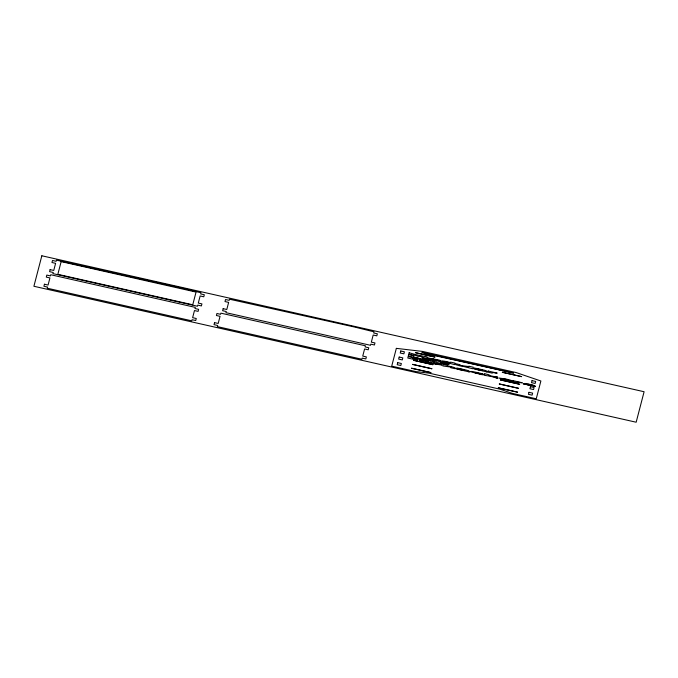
<?xml version="1.0" encoding="UTF-8"?>
<svg xmlns="http://www.w3.org/2000/svg" width="678" height="678" viewBox="0 0 678 678"><rect width="100%" height="100%" fill="white"/><g stroke="black" fill="none" stroke-linecap="round" stroke-linejoin="round"><path stroke-width="1.02" d="M456.006 368.637L460.159 369.883A8.636 0.915 12.7 0 0 462.938 370.476A6.28 0.67 12.7 0 0 464.659 370.73M422.64 360.916L420.614 360.12A6.763 0.72 12.7 0 0 419.462 359.823A4.06 0.432 12.7 0 0 421.216 360.111L422.14 360.052L408.173 356.526L407.783 358.035L416.529 360.01M434.632 361.755L434.717 361.179L433.623 360.696A4.526 0.483 12.7 0 0 431.632 360.162A20.399 2.17 12.7 0 0 428.937 359.526L428.454 359.416A11.195 1.186 12.7 0 0 424.428 358.569A4.017 0.424 12.7 0 0 422.292 358.382M450.506 363.535L454.565 364.62L454.963 363.103L450.565 362.111L450.429 362.637A4.619 0.492 12.7 0 0 448.039 361.967L447.548 361.849A6.933 0.737 12.7 0 0 446.76 361.671L445.988 361.501A4.856 0.517 12.7 0 0 443.412 361.069A4.424 0.475 12.7 0 0 442.429 361.001L441.954 361.103M450.912 367.137L450.76 367.739L455.15 368.73L455.116 367.781L451.718 366.764A6.102 0.644 12.7 0 0 447.429 365.967L447.633 365.434L443.243 364.442L442.844 365.951L450.895 367.086M459.87 365.289L460.031 364.679L455.633 363.688L455.667 364.637L459.074 365.654A6.153 0.653 12.7 0 0 463.71 366.51M463.599 366.467L467.65 367.569L467.939 366.467L459.913 365.366M468.786 371.561L468.913 371.078M486.567 371.595L486.66 371.036L485.55 370.535M456.014 368.603L462.32 369.646M444.463 363.662A6.212 0.661 12.7 0 0 444.48 363.628L440.539 362.849A5.043 0.534 12.7 0 1 440.48 362.73L444.488 363.611M422.614 360.976L420.377 360.806A4.288 0.458 12.7 0 1 419.453 360.628L419.309 360.603M430.377 360.577L426.301 359.806L426.801 359.789A7.051 0.746 12.7 0 1 428.437 360.103L429.437 360.298M482.287 370.425L478.236 369.646L478.736 369.629A7.051 0.746 12.7 0 1 480.371 369.942L481.431 370.154M417.182 359.077L416.309 358.976A4.407 0.466 12.7 0 1 415.139 358.73L413.08 357.959L415.25 358.45A4.992 0.534 12.7 0 1 416.114 358.654L417.224 359.009M460.455 369.552L460.964 369.603A7.051 0.746 12.7 0 1 462.591 369.908L463.405 370.069M481.422 374.57L470.252 371.637L470.913 371.417A5.526 0.585 12.7 0 1 473.947 371.841A11.119 1.178 12.7 0 1 477.77 372.663L481.016 373.459A4.56 0.483 12.7 0 1 481.575 373.62A5.093 0.542 12.7 0 1 483.38 374.324L474.651 372.527A5.534 0.585 12.7 0 0 474.625 372.578L483.541 374.731A5.729 0.61 12.7 0 1 481.439 374.578M482.397 370.12L474.312 368.239M464.269 370.239L460.455 369.62M481.202 369.9L480.507 369.756M480.041 369.663L473.786 368.646L477.939 369.917A8.636 0.915 12.7 0 0 480.719 370.502A6.28 0.67 12.7 0 0 482.439 370.764M428.225 359.849L421.877 358.781L426.004 360.077A8.636 0.915 12.7 0 0 428.784 360.662M529.094 384.468L527.67 384.265L528.247 384.443A11.195 1.186 12.7 0 0 529.315 384.706L529.671 384.79M487.067 371.959L482.694 370.925M469.295 371.925L464.896 370.883M529.179 384.485C544.239 388.341 524.721 382.417 524.052 383.638M422.377 358.399L430.428 360.221M529.933 384.85L531.755 385.29M527.094 384.494L530.179 385.248A11.28 1.195 12.7 0 1 530.721 385.384L531.289 385.613L523.077 383.748L535.289 386.494L534.874 386.172M430.759 361.086L435.14 362.111A5.483 0.585 12.7 0 1 434.691 361.899M464.583 370.027L456.531 368.213A4.017 0.424 12.7 0 1 458.548 368.366M468.896 371.019L467.778 370.51A4.526 0.483 12.7 0 0 465.786 369.968A20.399 2.17 12.7 0 0 463.091 369.341L462.608 369.23A11.195 1.186 12.7 0 0 458.582 368.383M441.937 361.255L444.471 362.306A5.39 0.576 12.7 0 0 448.828 363.289M474.227 368.222A4.017 0.424 12.7 0 1 476.329 368.4M476.363 368.408A11.195 1.186 12.7 0 1 480.371 369.264L480.872 369.366A20.399 2.17 12.7 0 1 483.567 369.993A4.526 0.483 12.7 0 1 485.567 370.544M486.999 371.942A5.483 0.585 12.7 0 1 486.626 371.739M450.48 363.527A5.797 0.619 12.7 0 1 448.878 363.315M430.505 360.925A6.28 0.67 12.7 0 1 428.784 360.662M527.103 384.485A5.814 0.619 12.7 0 1 523.925 383.629M531.747 385.299A5.551 0.593 12.7 0 1 534.984 386.18M469.227 371.917A5.483 0.585 12.7 0 1 468.845 371.714M427.75 357.984L427.801 358.103A4.865 0.517 12.7 0 0 428.674 358.535L429.776 358.899A6.322 0.67 12.7 0 0 431.733 359.45L441.039 360.95A4.992 0.534 12.7 0 0 439.725 360.281A5.314 0.568 12.7 0 0 438.751 359.976L427.784 357.942M428.827 362.213L428.877 362.323A4.865 0.517 12.7 0 0 429.75 362.755L430.844 363.128A6.322 0.67 12.7 0 0 432.801 363.671L442.081 365.111A4.992 0.534 12.7 0 0 440.802 364.501A5.314 0.568 12.7 0 0 439.827 364.196L428.843 362.179M512.28 381.07L503.381 379.155L511.983 381.256L505.237 380.061L498.898 378.027L505.576 378.926A13.585 1.441 12.7 0 1 506.381 379.112L509.915 380.019A5.382 0.576 12.7 0 1 510.627 380.231A4.687 0.5 12.7 0 1 511.67 380.621L512.28 381.07M448.887 364.586L445.912 364.518L435.937 362.298L436.335 360.781L440.725 361.772L440.59 362.298A4.848 0.517 12.7 0 1 443.302 362.772L443.548 362.832A6.653 0.703 12.7 0 1 444.582 363.061L444.836 363.12A4.958 0.525 12.7 0 1 447.59 363.891A4.39 0.466 12.7 0 1 448.497 364.256L448.887 364.586M432.149 358.976L436.64 359.967A6.017 0.636 12.7 0 1 436.624 360.018L432.149 358.976M433.225 363.196L437.717 364.188A6.017 0.636 12.7 0 1 437.7 364.247L433.225 363.179M41.833 255.776L33.9 286.269L636.167 422.224L644.1 391.731L41.833 255.776M44.434 284.226L43.909 286.26L47.545 287.082L47.257 288.209L191.798 320.838L192.094 319.711L195.73 320.533L196.256 318.499L192.62 317.677L194.467 310.558L198.112 311.38L198.637 309.346L195.001 308.524L195.298 307.38L50.757 274.743L50.452 275.895L46.816 275.073L46.29 277.107L49.926 277.929L48.079 285.048L44.434 284.226M50.113 269.624L49.587 271.658L53.223 272.48L52.926 273.615L197.468 306.244L197.764 305.108L201.4 305.931L201.934 303.897L198.29 303.074L200.146 295.964L203.781 296.786L204.315 294.752L200.671 293.93L200.976 292.777L181.797 288.048L56.427 260.149L56.13 261.301L52.494 260.479L51.96 262.513L55.604 263.335L53.748 270.446L50.113 269.624M61.147 261.615L57.842 274.327L192.747 304.778L196.052 292.074L61.147 261.615M214.553 322.626L214.028 324.66L217.663 325.482L217.367 326.61L361.916 359.247L362.205 358.111L365.849 358.933L366.374 356.899L362.738 356.077L364.586 348.967L368.222 349.789L368.756 347.755L365.12 346.933L365.417 345.78L220.875 313.151L220.57 314.304L216.935 313.482L216.409 315.516L220.045 316.338L218.189 323.448L214.553 322.626M223.155 308.676L222.621 310.71L226.257 311.533L225.969 312.668L370.51 345.297L370.807 344.161L374.442 344.983L374.968 342.958L371.332 342.136L373.188 335.017L376.824 335.839L377.349 333.805L373.714 332.983L374.01 331.83L354.84 327.101L229.469 299.201L229.172 300.354L225.528 299.532L225.003 301.566L228.639 302.388L226.791 309.499L223.155 308.676M396.342 348.356L391.714 366.145L415.809 371.586L428.928 373.12L499.745 389.113L512.17 393.342L536.256 398.783L540.883 380.994L516.034 372.527L422.597 351.433L396.342 348.356M397.723 362.671L397.189 364.705L400.825 365.527L401.359 363.493L397.723 362.671M399.181 357.06L398.647 359.094L402.291 359.916L402.817 357.882L399.181 357.06M400.757 350.984L400.232 353.018L403.868 353.831L404.402 351.806L400.757 350.984M408.69 354.543L408.3 356.06L420.97 358.916L413.377 356.814L413.673 355.67L408.69 354.543M409.156 352.763L408.758 354.28L413.843 355.425L414.029 354.704L417.97 356.357L421.843 356.475L421.657 357.187L426.733 358.331L427.123 356.823C420.902 355.916 415.182 354.569 409.156 352.763M412.927 358.535L415.351 359.399A4.848 0.517 12.7 0 0 416.631 359.671L417.648 359.781L416.25 359.289A6.178 0.653 12.7 0 0 415.411 359.094L412.927 358.535M411.571 368.239L430.852 372.586L411.571 368.239M412.571 364.391L431.852 368.747L412.571 364.391M413.631 360.323L432.903 364.679L413.631 360.323M415.614 352.704L434.886 357.052L415.614 352.704M423.792 360.493L423.504 361.586L427.903 362.577L428.191 361.484L423.792 360.493M423.903 360.06L428.225 361.349L423.903 360.06M468.93 366.256L468.532 367.773L472.93 368.764L473.32 367.247L468.93 366.256M484.745 373.807L484.355 375.324L490.516 376.248L497.745 378.349L493.55 376.646L497.788 377.197L488.94 375.587L489.143 374.798L484.745 373.807M488.152 371.036L487.872 372.137L492.262 373.129L492.703 372.561L494.516 372.798A4.551 0.483 12.7 0 1 495.72 373.103L497.203 373.112L488.152 371.036M498.305 387.816L517.577 392.164L498.305 387.816M499.305 383.968L518.577 388.325L499.305 383.968M500.356 379.909L519.636 384.257L500.356 379.909M502.339 372.281L521.619 376.629L502.339 372.281M513.254 380.689L512.966 381.782L517.365 382.773L517.797 382.206L519.619 382.443A4.551 0.483 12.7 0 1 520.814 382.756L522.297 382.765L513.254 380.689M528.993 392.308L528.459 394.342L532.103 395.155L532.628 393.13L528.993 392.308M530.45 386.697L529.916 388.731L533.561 389.553L534.086 387.519L530.45 386.697M532.035 380.612L531.501 382.646L535.137 383.468L535.671 381.434L532.035 380.612M422.089 352.391L425.581 353.619L513.61 373.086L422.089 352.391M446.344 362.128L446.327 362.145A6.255 0.661 12.7 0 0 446.31 362.188L450.302 363.103A5.678 0.602 12.7 0 0 450.319 363.069L446.361 362.111M503.466 378.951L507.805 379.943L503.466 378.951"/></g></svg>
